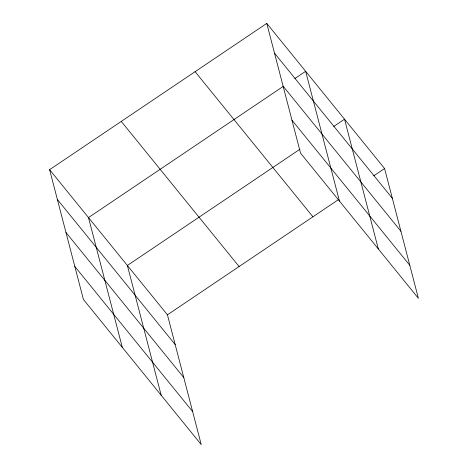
<?xml version="1.0" encoding="UTF-8"?>
<svg xmlns="http://www.w3.org/2000/svg" width="468" height="468" viewBox="0 0 468 468"><rect width="100%" height="100%" fill="white"/><g stroke="black" fill="none" stroke-linecap="round" stroke-linejoin="round"><path stroke-width="0.7" d="M49.608 169.685L167.439 314.818L201.24 444.6L83.415 299.467L49.608 169.685L266.76 23.4L384.585 168.533L418.392 298.315L300.561 153.182L266.76 23.4M283.362 86.305L88.493 217.579L122.3 347.361M294.799 78.595L305.639 71.294L339.446 201.076M299.965 149.204L127.378 265.473L161.179 395.255M333.684 126.489L344.524 119.188L378.331 248.97M167.439 314.818L338.82 199.362M373.745 175.833L384.585 168.533M274.511 53.171L392.336 198.303M283.111 86.171L400.936 231.303M291.968 120.177L409.792 265.309M195.097 71.674L312.922 216.807M121.27 121.411L239.095 266.544M57.365 199.45L175.19 344.583M65.959 232.456L183.789 377.588M74.822 266.462L192.646 411.594"/></g></svg>
